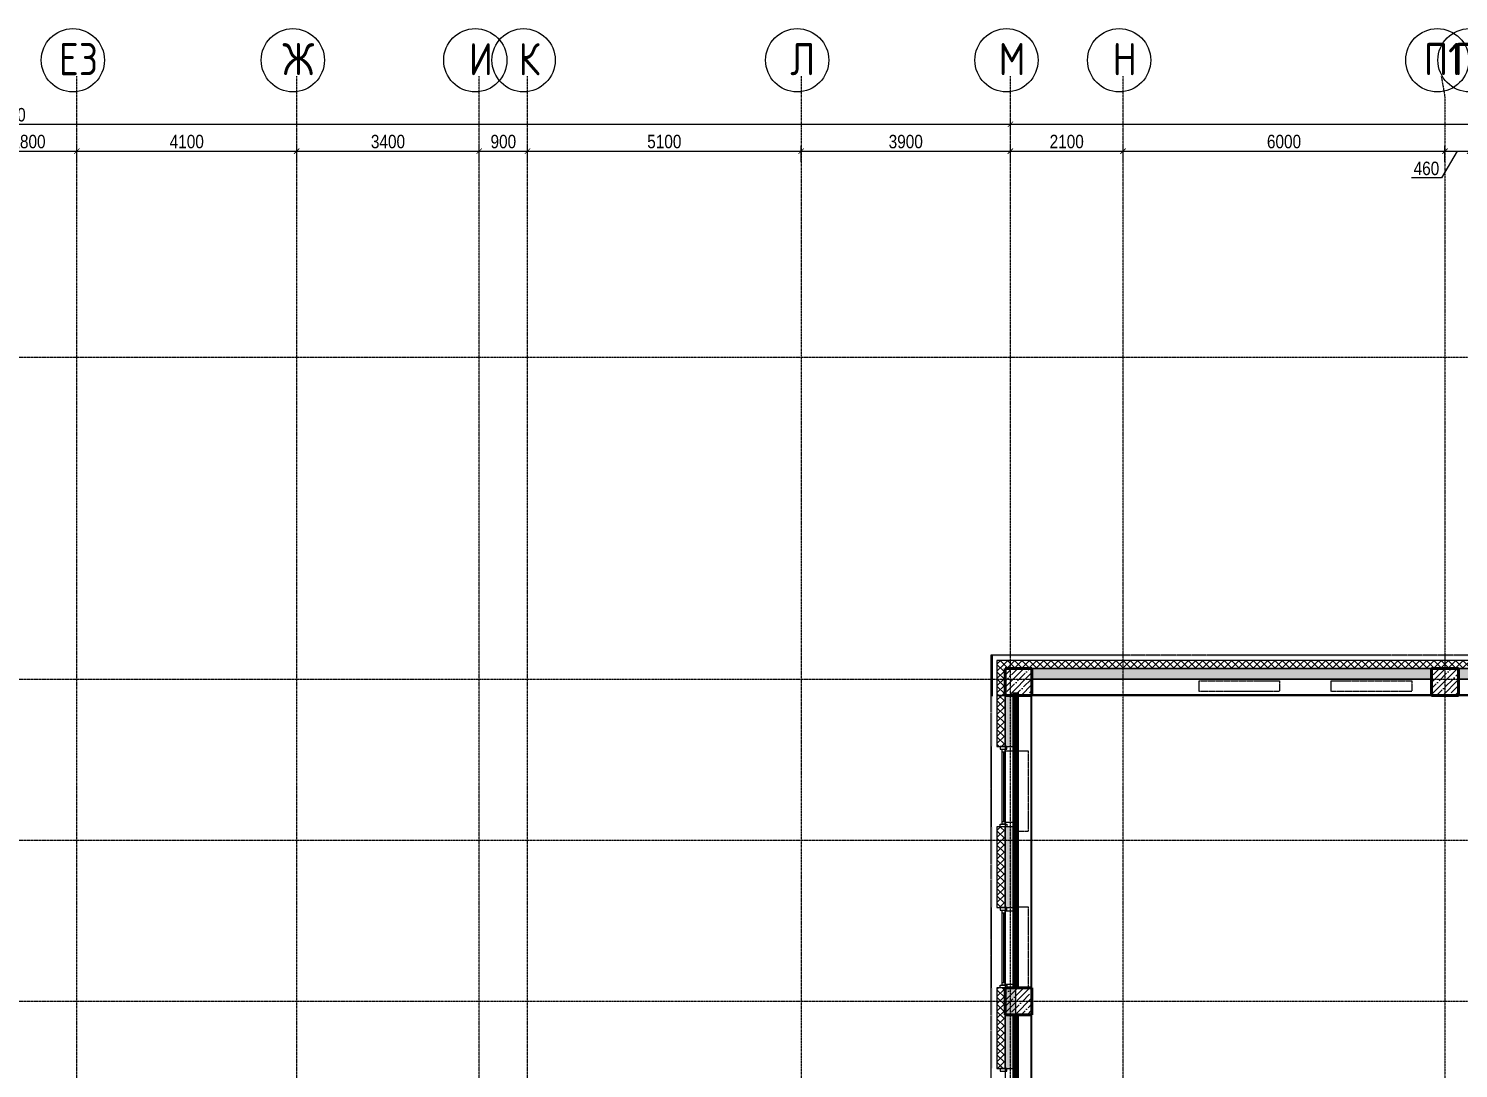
# Model space of a CAD drawing. Header units: millimetres. Extents: x -231292 to 573618, y -153144 to 564035.
# Drawn here: x 28085 to 54733, y 134680 to 154051 of the extents above; entities that cross this region are included whole.
import ezdxf
from ezdxf.enums import TextEntityAlignment as Align

# ---------------------------------------------------------------- set-up
doc = ezdxf.new("R2010")
doc.units = ezdxf.units.MM
for name, pattern in [('CENTER2', [28.575, 19.05, -3.175, 3.175, -3.175]), ('DASHED', [19.05, 12.7, -6.35]), ('HIDDEN2', [4.7625, 3.175, -1.5875])]:
    doc.linetypes.add(name, pattern=pattern)
doc.layers.get('0').update_dxf_attribs({"color": 250})
doc.layers.get('Defpoints').update_dxf_attribs({"color": 250})
for name, color, linetype, lineweight in [('11.4_11.5) Восст штроб. шпакл баз. 2 сл крс', 212, 'Continuous', 90), ('A-Wall_Материал_Газоблок_Контур', 250, 'Continuous', 0), ('АР_Колонны', 250, 'Continuous', 35), ('АР_Окна', 250, 'Continuous', 5), ('АР_Отопительные приборы', 250, 'HIDDEN2', 0), ('АР_Стены ЖБ', 250, 'Continuous', 35), ('АР_Стены ПЕНОблок', 250, 'Continuous', 20), ('АР_Утеплитель', 250, 'Continuous', 0), ('АР_Штриховка', 250, 'Continuous', 0), ('Зашивка радиаторов тип 5 (спорт желтый)', 250, 'Continuous', 0), ('КМ_Фахверки', 250, 'Continuous', 80), ('РД_Оси_100', 250, 'Continuous', 0), ('РД_Оси_размер', 250, 'Continuous', 0)]:
    doc.layers.add(name, color=color, linetype=linetype, lineweight=lineweight)
doc.layers.add('АР_Делит', color=250, linetype='Continuous', lineweight=0, plot=False)
doc.styles.add('style1', font='ARIALN.TTF')
doc.styles.add('ккк', font='isocpeur.ttf', dxfattribs={"width": 0.85, "oblique": 15})
doc.dimstyles.new('Dim100_ареал', dxfattribs={"dimscale": 100, "dimtxt": 2.5, "dimasz": 1, "dimexe": 1, "dimexo": 1, "dimgap": 0.5, "dimtad": 1, "dimzin": 12, "dimdsep": 46, "dimtxsty": 'style1', "dimblk": 'ARCHTICK', "dimcen": 1, "dimdle": 1, "dimclrd": 256, "dimclre": 256, "dimaunit": 1, "dimadec": 0, "dimazin": 3, "dimtfac": 1, "dimtmove": 1, "dimatfit": 3, "dimldrblk": 'OPEN30', "dimfxl": 2, "dimfxlon": 1, "dimtolj": 1, "dimtzin": 0, "dimlwd": 9, "dimlwe": 9, "dimarcsym": 0})
pattern_1 = [(45, (8883.4, 13229.69), (-112.2532, 112.2532), []), (45, (8995.66, 13229.69), (-112.2532, 112.2532), [198.4375, -39.6875, 0, -39.6875])]
pattern_2 = [(95, (8883.4, 13229.69), (140.09465, 117.55338), [19.05, -209.55]), (40, (8883.4, 13229.69), (-160.01845, 110.17673), [15.24, -167.64058]), (145.45144, (8895.08, 13239.48), (-19.9238, 227.7301), [16.19, -178.09024]), (91.1842, (8847.48, 13265.6), (221.41024, 161.9534), [28.575, -314.325]), (141.63556, (8865.93, 13279.1), (-7.0866, 342.82676), [24.285, -267.1356]), (36.18415, (8847.48, 13265.6), (-7.0866, 342.82676), [22.85997, -251.45973]), (66, (8874.42, 13274.59), (179.51998, 34.89515), [19.05, -209.55]), (11, (8874.42, 13274.59), (-86.53993, 173.9412), [15.24, -167.64]), (116.45145, (8889.38, 13277.5), (92.98005, 208.83634), [16.19, -178.08994]), (82.5, (8883.4, 13229.686), (-57.60547, 61.973414), [0, -165.608, 0, -170.18, 0, -168.275]), (52.5, (8883.4, 13229.69), (-23.58973, 118.087), [0, -97.028, 0, -161.798, 0, -64.135]), (12.5, (8843.35, 13189.634), (99.927863, 91.826196), [0, -63.5, 0, -198.12, 0, -262.89]), (2.5, (8825.39, 13171.67), (86.7639, 122.72239), [0, -82.55, 0, -131.572, 0, -186.69])]

# ---------------------------------------------------------------- blocks, each defined once
blk = doc.blocks.new('A-iden')
at = {"linetype": 'Continuous', "lineweight": 5}
blk.add_circle((-0.73, -4.06), 5.89, dxfattribs=at)
at = {"color": 0, "linetype": 'Continuous', "lineweight": 20, "style": 'ккк', "width": 0.85}
blk.add_attdef('ID', text='', height=6, dxfattribs=at).set_placement((0.31, -3.85), align=Align.MIDDLE_CENTER)
blk = doc.blocks.new('_ArchTick')
at = {"color": 0, "linetype": 'ByBlock', "const_width": 0.15}
blk.add_lwpolyline([(-0.5, -0.5), (0.5, 0.5)], dxfattribs=at)
blk = doc.blocks.new('*D1464')
at = {"layer": 'Defpoints', "color": 0, "transparency": 16777216}
for p in [(37500, 139039), (0, 137039), (37500, 137039)]:
    blk.add_point(p, dxfattribs=at)
at = {"layer": 'РД_Оси_размер', "lineweight": 9, "transparency": 16777216}
for p, q in [((0, 138839), (0, 139139)), ((37500, 138839), (37500, 139139)), ((-100, 139039), (37600, 139039))]:
    blk.add_line(p, q, dxfattribs=at)
at = {"layer": 'РД_Оси_размер', "lineweight": 9, "transparency": 16777216, "xscale": 100, "yscale": 100, "zscale": 100, "rotation": 180}
blk.add_blockref('_ArchTick', (0, 139039), dxfattribs=at)
at = {"layer": 'РД_Оси_размер', "lineweight": 9, "transparency": 16777216, "xscale": 100, "yscale": 100, "zscale": 100}
blk.add_blockref('_ArchTick', (37500, 139039), dxfattribs=at)
at = {"layer": 'РД_Оси_размер', "color": 0, "transparency": 16777216, "insert": (18750, 139216), "char_height": 250, "attachment_point": 5, "style": 'style1'}
blk.add_mtext('\\A1;37500', dxfattribs=at)
blk = doc.blocks.new('_Open30')
at = {"color": 0, "linetype": 'ByBlock', "lineweight": -2}
for p, q in [((-1, 0.27), (0, 0)), ((0, 0), (-1, -0.27)), ((0, 0), (-1, 0))]:
    blk.add_line(p, q, dxfattribs=at)
blk = doc.blocks.new('*D1465')
at = {"layer": 'Defpoints', "color": 0, "transparency": 16777216}
for p in [(73200, 139039), (37500, 137039), (73200, 137039)]:
    blk.add_point(p, dxfattribs=at)
at = {"layer": 'РД_Оси_размер', "lineweight": 9, "transparency": 16777216}
for p, q in [((37500, 138839), (37500, 139139)), ((73200, 138839), (73200, 139139)), ((37400, 139039), (73300, 139039))]:
    blk.add_line(p, q, dxfattribs=at)
at = {"layer": 'РД_Оси_размер', "lineweight": 9, "transparency": 16777216, "xscale": 100, "yscale": 100, "zscale": 100, "rotation": 180}
blk.add_blockref('_ArchTick', (37500, 139039), dxfattribs=at)
at = {"layer": 'РД_Оси_размер', "lineweight": 9, "transparency": 16777216, "xscale": 100, "yscale": 100, "zscale": 100}
blk.add_blockref('_ArchTick', (73200, 139039), dxfattribs=at)
at = {"layer": 'РД_Оси_размер', "color": 0, "transparency": 16777216, "insert": (55350, 139216), "char_height": 250, "attachment_point": 5, "style": 'style1'}
blk.add_mtext('\\A1;35700', dxfattribs=at)
blk = doc.blocks.new('*D1476')
at = {"layer": 'Defpoints', "color": 0, "transparency": 16777216}
for p in [(20100, 138539), (18300, 137039), (20100, 137039)]:
    blk.add_point(p, dxfattribs=at)
at = {"layer": 'РД_Оси_размер', "lineweight": 9, "transparency": 16777216}
for p, q in [((18300, 138339), (18300, 138639)), ((20100, 138339), (20100, 138639)), ((18200, 138539), (20200, 138539))]:
    blk.add_line(p, q, dxfattribs=at)
at = {"layer": 'РД_Оси_размер', "lineweight": 9, "transparency": 16777216, "xscale": 100, "yscale": 100, "zscale": 100, "rotation": 180}
blk.add_blockref('_ArchTick', (18300, 138539), dxfattribs=at)
at = {"layer": 'РД_Оси_размер', "lineweight": 9, "transparency": 16777216, "xscale": 100, "yscale": 100, "zscale": 100}
blk.add_blockref('_ArchTick', (20100, 138539), dxfattribs=at)
at = {"layer": 'РД_Оси_размер', "color": 0, "transparency": 16777216, "insert": (19200, 138716), "char_height": 250, "attachment_point": 5, "style": 'style1'}
blk.add_mtext('\\A1;1800', dxfattribs=at)
blk = doc.blocks.new('*D1477')
at = {"layer": 'Defpoints', "color": 0, "transparency": 16777216}
for p in [(24200, 138539), (20100, 137039), (24200, 137039)]:
    blk.add_point(p, dxfattribs=at)
at = {"layer": 'РД_Оси_размер', "lineweight": 9, "transparency": 16777216}
for p, q in [((20100, 138339), (20100, 138639)), ((24200, 138339), (24200, 138639)), ((20000, 138539), (24300, 138539))]:
    blk.add_line(p, q, dxfattribs=at)
at = {"layer": 'РД_Оси_размер', "lineweight": 9, "transparency": 16777216, "xscale": 100, "yscale": 100, "zscale": 100, "rotation": 180}
blk.add_blockref('_ArchTick', (20100, 138539), dxfattribs=at)
at = {"layer": 'РД_Оси_размер', "lineweight": 9, "transparency": 16777216, "xscale": 100, "yscale": 100, "zscale": 100}
blk.add_blockref('_ArchTick', (24200, 138539), dxfattribs=at)
at = {"layer": 'РД_Оси_размер', "color": 0, "transparency": 16777216, "insert": (22150, 138716), "char_height": 250, "attachment_point": 5, "style": 'style1'}
blk.add_mtext('\\A1;4100', dxfattribs=at)
blk = doc.blocks.new('*D1478')
at = {"layer": 'Defpoints', "color": 0, "transparency": 16777216}
for p in [(27600, 138539), (24200, 137039), (27600, 137039)]:
    blk.add_point(p, dxfattribs=at)
at = {"layer": 'РД_Оси_размер', "lineweight": 9, "transparency": 16777216}
for p, q in [((24200, 138339), (24200, 138639)), ((27600, 138339), (27600, 138639)), ((24100, 138539), (27700, 138539))]:
    blk.add_line(p, q, dxfattribs=at)
at = {"layer": 'РД_Оси_размер', "lineweight": 9, "transparency": 16777216, "xscale": 100, "yscale": 100, "zscale": 100, "rotation": 180}
blk.add_blockref('_ArchTick', (24200, 138539), dxfattribs=at)
at = {"layer": 'РД_Оси_размер', "lineweight": 9, "transparency": 16777216, "xscale": 100, "yscale": 100, "zscale": 100}
blk.add_blockref('_ArchTick', (27600, 138539), dxfattribs=at)
at = {"layer": 'РД_Оси_размер', "color": 0, "transparency": 16777216, "insert": (25900, 138716), "char_height": 250, "attachment_point": 5, "style": 'style1'}
blk.add_mtext('\\A1;3400', dxfattribs=at)
blk = doc.blocks.new('*D1479')
at = {"layer": 'Defpoints', "color": 0, "transparency": 16777216}
for p in [(28500, 138539), (27600, 137039), (28500, 137039)]:
    blk.add_point(p, dxfattribs=at)
at = {"layer": 'РД_Оси_размер', "lineweight": 9, "transparency": 16777216}
for p, q in [((27600, 138339), (27600, 138639)), ((28500, 138339), (28500, 138639)), ((27500, 138539), (28600, 138539))]:
    blk.add_line(p, q, dxfattribs=at)
at = {"layer": 'РД_Оси_размер', "lineweight": 9, "transparency": 16777216, "xscale": 100, "yscale": 100, "zscale": 100, "rotation": 180}
blk.add_blockref('_ArchTick', (27600, 138539), dxfattribs=at)
at = {"layer": 'РД_Оси_размер', "lineweight": 9, "transparency": 16777216, "xscale": 100, "yscale": 100, "zscale": 100}
blk.add_blockref('_ArchTick', (28500, 138539), dxfattribs=at)
at = {"layer": 'РД_Оси_размер', "color": 0, "transparency": 16777216, "insert": (28050, 138716), "char_height": 250, "attachment_point": 5, "style": 'style1'}
blk.add_mtext('\\A1;900', dxfattribs=at)
blk = doc.blocks.new('*D1480')
at = {"layer": 'Defpoints', "color": 0, "transparency": 16777216}
for p in [(33600, 138539), (28500, 137039), (33600, 137039)]:
    blk.add_point(p, dxfattribs=at)
at = {"layer": 'РД_Оси_размер', "lineweight": 9, "transparency": 16777216}
for p, q in [((28500, 138339), (28500, 138639)), ((33600, 138339), (33600, 138639)), ((28400, 138539), (33700, 138539))]:
    blk.add_line(p, q, dxfattribs=at)
at = {"layer": 'РД_Оси_размер', "lineweight": 9, "transparency": 16777216, "xscale": 100, "yscale": 100, "zscale": 100, "rotation": 180}
blk.add_blockref('_ArchTick', (28500, 138539), dxfattribs=at)
at = {"layer": 'РД_Оси_размер', "lineweight": 9, "transparency": 16777216, "xscale": 100, "yscale": 100, "zscale": 100}
blk.add_blockref('_ArchTick', (33600, 138539), dxfattribs=at)
at = {"layer": 'РД_Оси_размер', "color": 0, "transparency": 16777216, "insert": (31050, 138716), "char_height": 250, "attachment_point": 5, "style": 'style1'}
blk.add_mtext('\\A1;5100', dxfattribs=at)
blk = doc.blocks.new('*D1481')
at = {"layer": 'Defpoints', "color": 0, "transparency": 16777216}
for p in [(37500, 138539), (33600, 137039), (37500, 137039)]:
    blk.add_point(p, dxfattribs=at)
at = {"layer": 'РД_Оси_размер', "lineweight": 9, "transparency": 16777216}
for p, q in [((33600, 138339), (33600, 138639)), ((37500, 138339), (37500, 138639)), ((33500, 138539), (37600, 138539))]:
    blk.add_line(p, q, dxfattribs=at)
at = {"layer": 'РД_Оси_размер', "lineweight": 9, "transparency": 16777216, "xscale": 100, "yscale": 100, "zscale": 100, "rotation": 180}
blk.add_blockref('_ArchTick', (33600, 138539), dxfattribs=at)
at = {"layer": 'РД_Оси_размер', "lineweight": 9, "transparency": 16777216, "xscale": 100, "yscale": 100, "zscale": 100}
blk.add_blockref('_ArchTick', (37500, 138539), dxfattribs=at)
at = {"layer": 'РД_Оси_размер', "color": 0, "transparency": 16777216, "insert": (35550, 138716), "char_height": 250, "attachment_point": 5, "style": 'style1'}
blk.add_mtext('\\A1;3900', dxfattribs=at)
blk = doc.blocks.new('*D1482')
at = {"layer": 'Defpoints', "color": 0, "transparency": 16777216}
for p in [(39600, 138539), (37500, 137039), (39600, 137039)]:
    blk.add_point(p, dxfattribs=at)
at = {"layer": 'РД_Оси_размер', "lineweight": 9, "transparency": 16777216}
for p, q in [((37500, 138339), (37500, 138639)), ((39600, 138339), (39600, 138639)), ((37400, 138539), (39700, 138539))]:
    blk.add_line(p, q, dxfattribs=at)
at = {"layer": 'РД_Оси_размер', "lineweight": 9, "transparency": 16777216, "xscale": 100, "yscale": 100, "zscale": 100, "rotation": 180}
blk.add_blockref('_ArchTick', (37500, 138539), dxfattribs=at)
at = {"layer": 'РД_Оси_размер', "lineweight": 9, "transparency": 16777216, "xscale": 100, "yscale": 100, "zscale": 100}
blk.add_blockref('_ArchTick', (39600, 138539), dxfattribs=at)
at = {"layer": 'РД_Оси_размер', "color": 0, "transparency": 16777216, "insert": (38550, 138716), "char_height": 250, "attachment_point": 5, "style": 'style1'}
blk.add_mtext('\\A1;2100', dxfattribs=at)
blk = doc.blocks.new('*D1483')
at = {"layer": 'Defpoints', "color": 0, "transparency": 16777216}
for p in [(45600, 138539), (39600, 137039), (45600, 137039)]:
    blk.add_point(p, dxfattribs=at)
at = {"layer": 'РД_Оси_размер', "lineweight": 9, "transparency": 16777216}
for p, q in [((39600, 138339), (39600, 138639)), ((45600, 138339), (45600, 138639)), ((39500, 138539), (45700, 138539))]:
    blk.add_line(p, q, dxfattribs=at)
at = {"layer": 'РД_Оси_размер', "lineweight": 9, "transparency": 16777216, "xscale": 100, "yscale": 100, "zscale": 100, "rotation": 180}
blk.add_blockref('_ArchTick', (39600, 138539), dxfattribs=at)
at = {"layer": 'РД_Оси_размер', "lineweight": 9, "transparency": 16777216, "xscale": 100, "yscale": 100, "zscale": 100}
blk.add_blockref('_ArchTick', (45600, 138539), dxfattribs=at)
at = {"layer": 'РД_Оси_размер', "color": 0, "transparency": 16777216, "insert": (42600, 138716), "char_height": 250, "attachment_point": 5, "style": 'style1'}
blk.add_mtext('\\A1;6000', dxfattribs=at)
blk = doc.blocks.new('*D1484')
at = {"layer": 'Defpoints', "color": 0, "transparency": 16777216}
for p in [(46060, 138539), (45600, 137039), (46060, 137039)]:
    blk.add_point(p, dxfattribs=at)
at = {"layer": 'РД_Оси_размер', "lineweight": 9, "transparency": 16777216}
for p, q in [((45600, 138339), (45600, 138639)), ((46060, 138339), (46060, 138639)), ((45500, 138539), (46160, 138539)), ((45830, 138539), (45534, 138039)), ((45534, 138039), (44974, 138039))]:
    blk.add_line(p, q, dxfattribs=at)
at = {"layer": 'РД_Оси_размер', "lineweight": 9, "transparency": 16777216, "xscale": 100, "yscale": 100, "zscale": 100, "rotation": 180}
blk.add_blockref('_ArchTick', (45600, 138539), dxfattribs=at)
at = {"layer": 'РД_Оси_размер', "lineweight": 9, "transparency": 16777216, "xscale": 100, "yscale": 100, "zscale": 100}
blk.add_blockref('_ArchTick', (46060, 138539), dxfattribs=at)
at = {"layer": 'РД_Оси_размер', "color": 0, "transparency": 16777216, "insert": (45254, 138216), "char_height": 250, "attachment_point": 5, "style": 'style1'}
blk.add_mtext('\\A1;460', dxfattribs=at)
blk = doc.blocks.new('СОШ_2200_АР_ОСИ_М100_28.05.24')
at = {"layer": 'АР_Делит', "color": 5, "linetype": 'DASHED'}
blk.add_lwpolyline([(-355, 13145), (-355, 100855), (37145, 100855), (37145, 129155), (72745, 129155), (72745, 135155), (114955, 135155), (114955, -355)], dxfattribs=at)
at = {"layer": 'РД_Оси_100', "linetype": 'CENTER2'}
for p, q in [((20100, -6155), (20100, 139938.679)), ((24200, -6155), (24200, 139938.679)), ((27600, -6155), (27600, 139938.679)), ((37500, -6155), (37500, 139938.679)), ((39600, -6155), (39600, 139938.679)), ((-5954.958, 134700), (119910, 134700)), ((-5954.958, 128700), (119910, 128700)), ((-5954.958, 125700), (119910, 125700)), ((-5954.958, 122700), (119910, 122700))]:
    blk.add_line(p, q, dxfattribs=at)
for points in [[(28500, -6155), (28500, 139938.679)], [(33600, 139938.679), (33600, -6155)], [(45530, 139938.679), (45600, 139538.679), (45600, -6163.457)]]:
    blk.add_lwpolyline(points, dxfattribs=at)
at = {"layer": 'РД_Оси_100', "color": 0, "xscale": 100, "yscale": 100, "zscale": 100}
for p, values in [((20100, 140638.679), {'ID': 'Е3'}), ((24200, 140638.679), {'ID': 'Ж'}), ((27600, 140638.679), {'ID': 'И'}), ((28500, 140638.679), {'ID': 'К'}), ((33600, 140638.679), {'ID': 'Л'}), ((37500, 140638.679), {'ID': 'М'}), ((39600, 140638.679), {'ID': 'Н'})]:
    blk.add_blockref('A-iden', p, dxfattribs=at).add_auto_attribs(values)
at = {"layer": 'РД_Оси_100', "xscale": 100, "yscale": 100, "zscale": 100}
for p, values in [((45530, 140638.679), {'ID': 'П1'}), ((46130, 140638.679), {'ID': 'П2'})]:
    blk.add_blockref('A-iden', p, dxfattribs=at).add_auto_attribs(values)
at = {"layer": 'РД_Оси_размер'}
for base, p1, p2, picture, middle in [((37500, 139038.679), (0, 137038.679), (37500, 137038.679), '*D1464', (18750, 139216.322)), ((73200, 139038.679), (37500, 137038.679), (73200, 137038.679), '*D1465', (55350, 139216.322)), ((20100, 138538.679), (18300, 137038.679), (20100, 137038.679), '*D1476', (19200, 138716.322)), ((24200, 138538.679), (20100, 137038.679), (24200, 137038.679), '*D1477', (22150, 138716.322)), ((27600, 138538.679), (24200, 137038.679), (27600, 137038.679), '*D1478', (25900, 138716.322)), ((28500, 138538.679), (27600, 137038.679), (28500, 137038.679), '*D1479', (28050, 138716.322)), ((33600, 138538.679), (28500, 137038.679), (33600, 137038.679), '*D1480', (31050, 138716.322)), ((37500, 138538.679), (33600, 137038.679), (37500, 137038.679), '*D1481', (35550, 138716.322)), ((39600, 138538.679), (37500, 137038.679), (39600, 137038.679), '*D1482', (38550, 138716.322)), ((45600, 138538.679), (39600, 137038.679), (45600, 137038.679), '*D1483', (42600, 138716.322))]:
    dim = blk.add_linear_dim(base=base, p1=p1, p2=p2, dimstyle='Dim100_ареал', dxfattribs=at)
    dim.commit()
    dim.dimension.update_dxf_attribs({"geometry": picture, "text_midpoint": middle})
dim = blk.add_linear_dim(base=(46060, 138538.679), p1=(45600, 137038.679), p2=(46060, 137038.679), dimstyle='Dim100_ареал', dxfattribs=at)
dim.commit()
dim.dimension.update_dxf_attribs({"geometry": '*D1484', "text_midpoint": (45484.181, 138038.679), "dimtype": 160})

msp = doc.modelspace()

# ---------------------------------------------------------------- hatches: boundary and pattern name
at = {"layer": 'АР_Штриховка', "linetype": 'Continuous', "lineweight": 0}
h = msp.add_hatch(dxfattribs=at)
h.set_pattern_fill('_U', color=256, style=0, pattern_type=0)
h.set_pattern_definition([(360, (8883.4027, 13229.6861), (9e-11, 1), [])])
h.paths.add_polyline_path([(46028.403, 142384.686), (46053.403, 142359.686), (62233.4, 142359.686), (62233.4, 142384.686)], flags=0)
h.paths.add_polyline_path([(66033.403, 142384.686), (66033.403, 142359.686), (66483.402, 142359.686), (66483.402, 142384.686)], flags=0)
h = msp.add_hatch(dxfattribs=at)
h.set_pattern_fill('_U', color=256, style=0, pattern_type=0)
h.set_pattern_definition([(360, (8883.4027, 13229.6861), (-6e-17, 1), [])])
h.paths.add_polyline_path([(46028.403, 141629.686), (46053.403, 141629.686), (46053.403, 142359.686), (46028.403, 142384.686)], flags=0)
h = msp.add_hatch(dxfattribs=at)
h.set_pattern_fill('ANSI37', color=256, scale=30, style=0)
h.set_pattern_definition([(45, (8883.4, 13229.69), (-67.35192, 67.35192), []), (135, (8883.4, 13229.69), (-67.35192, -67.35192), [])])
h.paths.add_polyline_path([(46133.403, 142279.686), (46283.403, 142129.686), (62233.4, 142129.686), (62233.4, 142279.686)], flags=0)
h.paths.add_polyline_path([(66033.403, 142279.686), (66033.403, 142129.686), (66483.402, 142129.686), (66483.402, 142279.686)], flags=0)
h = msp.add_hatch(dxfattribs=at)
h.set_pattern_fill('ANSI37', color=256, scale=30, style=0)
h.set_pattern_definition([(45, (8883.4, 13229.69), (-67.35192, 67.35192), []), (135, (8883.4, 13229.69), (-67.35192, -67.35192), [])])
h.paths.add_polyline_path([(46133.403, 141629.686), (46283.403, 141629.686), (46283.403, 142129.686), (46133.403, 142279.686)], flags=0)
at = {"layer": 'АР_Штриховка', "linetype": 'Continuous', "lineweight": 5}
h = msp.add_hatch(dxfattribs=at)
h.set_pattern_fill('ANSI35', color=256, scale=25, style=0)
h.set_pattern_definition(pattern_1)
h.paths.add_polyline_path([(46283.403, 141629.686), (46783.403, 141629.686), (46783.403, 142129.686), (46283.403, 142129.686)], flags=0)
at = {"layer": 'АР_Штриховка', "linetype": 'Continuous', "lineweight": 0}
h = msp.add_hatch(dxfattribs=at)
h.set_pattern_fill('AR-CONC', color=256, angle=45, style=0)
h.set_pattern_definition(pattern_2)
h.paths.add_polyline_path([(46783.402, 142129.686), (46783.402, 141929.686), (54233.403, 141929.686), (54233.403, 142129.686)], flags=0)
at = {"layer": 'АР_Штриховка', "linetype": 'Continuous', "lineweight": 5}
h = msp.add_hatch(dxfattribs=at)
h.set_pattern_fill('ANSI35', color=256, scale=25, style=0)
h.set_pattern_definition(pattern_1)
h.paths.add_polyline_path([(54233.403, 141629.686), (54733.403, 141629.686), (54733.403, 142129.686), (54233.403, 142129.686)], flags=0)
at = {"layer": 'АР_Штриховка', "linetype": 'Continuous', "lineweight": 0}
h = msp.add_hatch(dxfattribs=at)
h.set_pattern_fill('AR-CONC', color=256, angle=45, style=0)
h.set_pattern_definition(pattern_2)
h.paths.add_polyline_path([(54733.403, 142129.686), (54733.403, 141929.686), (61783.402, 141929.686), (61783.402, 142129.686)], flags=0)
h = msp.add_hatch(dxfattribs=at)
h.set_pattern_fill('_U', color=256, style=0, pattern_type=0)
h.set_pattern_definition([(360, (8883.4027, 13229.6861), (-4e-17, 1), [])])
h.paths.add_polyline_path([(46028.403, 114279.686), (46053.403, 114279.686), (46053.403, 114429.686), (46028.403, 114429.686)], flags=0)
h.paths.add_polyline_path([(46028.403, 116829.686), (46053.403, 116829.686), (46053.403, 118179.686), (46028.403, 118179.686)], flags=0)
h.paths.add_polyline_path([(46028.403, 119679.686), (46053.403, 119679.686), (46053.403, 121179.686), (46028.403, 121179.686)], flags=0)
h.paths.add_polyline_path([(46028.403, 122679.686), (46053.403, 122679.686), (46053.403, 124179.686), (46028.403, 124179.686)], flags=0)
h.paths.add_polyline_path([(46028.403, 125679.686), (46053.403, 125679.686), (46053.403, 127179.686), (46028.403, 127179.686)], flags=0)
h.paths.add_polyline_path([(46028.403, 128679.686), (46053.403, 128679.686), (46053.403, 130179.686), (46028.403, 130179.686)], flags=0)
h.paths.add_polyline_path([(46028.403, 131679.686), (46053.403, 131679.686), (46053.403, 133179.686), (46028.403, 133179.686)], flags=0)
h.paths.add_polyline_path([(46028.403, 134679.686), (46053.403, 134679.686), (46053.403, 136179.686), (46028.403, 136179.686)], flags=0)
h.paths.add_polyline_path([(46028.403, 137679.686), (46053.403, 137679.686), (46053.403, 139179.686), (46028.403, 139179.686)], flags=0)
h.paths.add_polyline_path([(46028.403, 140679.686), (46053.403, 140679.686), (46053.403, 141629.686), (46028.403, 141629.686)], flags=0)
h = msp.add_hatch(dxfattribs=at)
h.set_pattern_fill('ANSI37', color=256, scale=30, style=0)
h.set_pattern_definition([(45, (8883.4, 13229.69), (-67.35192, 67.35192), []), (135, (8883.4, 13229.69), (-67.35192, -67.35192), [])])
h.paths.add_polyline_path([(46133.403, 114279.686), (46283.403, 114279.686), (46283.403, 114429.686), (46133.403, 114429.686)], flags=0)
h.paths.add_polyline_path([(46133.403, 116829.686), (46283.403, 116829.686), (46283.403, 118179.686), (46133.403, 118179.686)], flags=0)
h.paths.add_polyline_path([(46133.403, 119679.686), (46283.403, 119679.686), (46283.403, 121179.686), (46133.403, 121179.686)], flags=0)
h.paths.add_polyline_path([(46133.403, 122679.686), (46283.403, 122679.686), (46283.403, 124179.686), (46133.403, 124179.686)], flags=0)
h.paths.add_polyline_path([(46133.403, 125679.686), (46283.403, 125679.686), (46283.403, 127179.686), (46133.403, 127179.686)], flags=0)
h.paths.add_polyline_path([(46133.403, 128679.686), (46283.403, 128679.686), (46283.403, 130179.686), (46133.403, 130179.686)], flags=0)
h.paths.add_polyline_path([(46133.403, 131679.686), (46283.403, 131679.686), (46283.403, 133179.686), (46133.403, 133179.686)], flags=0)
h.paths.add_polyline_path([(46133.403, 134679.686), (46283.403, 134679.686), (46283.403, 136179.686), (46133.403, 136179.686)], flags=0)
h.paths.add_polyline_path([(46133.403, 137679.686), (46283.403, 137679.686), (46283.403, 139179.686), (46133.403, 139179.686)], flags=0)
h.paths.add_polyline_path([(46133.403, 140679.686), (46283.403, 140679.686), (46283.403, 141629.686), (46133.403, 141629.686)], flags=0)
h = msp.add_hatch(dxfattribs=at)
h.set_pattern_fill('AR-CONC', color=256, style=0)
h.set_pattern_definition([(50, (8883.4, 13229.69), (182.18467, -15.93909), [19.05, -209.55]), (355, (8883.4, 13229.69), (-35.24342, 191.05685), [15.24, -167.64058]), (100.45144, (8898.58, 13228.36), (146.94125, 175.11775), [16.19, -178.09024]), (46.1842, (8883.4, 13280.49), (271.07904, -42.04233), [28.575, -314.325]), (96.63556, (8906, 13276.98), (237.40413, 247.4261), [24.285, -267.1356]), (351.18415, (8883.4, 13280.5), (237.40413, 247.4261), [22.85997, -251.45973]), (21, (8908.8, 13267.79), (151.61439, -102.2652), [19.05, -209.55]), (326, (8908.8, 13267.79), (61.80203, 184.18797), [15.24, -167.64]), (71.45145, (8921.44, 13259.26), (213.41642, 81.92277), [16.19, -178.08994]), (37.5, (8883.4, 13229.686), (3.088603, 84.55504), [0, -165.608, 0, -170.18, 0, -168.275]), (7.5, (8883.4, 13229.69), (66.81966, 100.180575), [0, -97.028, 0, -161.798, 0, -64.135]), (327.5, (8826.76, 13229.686), (135.590595, -5.728744), [0, -63.5, 0, -198.12, 0, -262.89]), (317.5, (8801.36, 13229.69), (148.12918, 25.42649), [0, -82.55, 0, -131.572, 0, -186.69])])
h.paths.add_polyline_path([(46283.403, 114279.686), (46483.403, 114279.686), (46483.403, 114429.686), (46283.403, 114429.686)], flags=0)
h.paths.add_polyline_path([(46283.403, 116829.686), (46483.403, 116829.686), (46483.403, 118179.686), (46283.403, 118179.686)], flags=0)
h.paths.add_polyline_path([(46283.403, 119679.686), (46483.403, 119679.686), (46483.403, 121179.686), (46283.403, 121179.686)], flags=0)
h.paths.add_polyline_path([(46283.403, 122679.686), (46483.403, 122679.686), (46483.403, 124179.686), (46283.403, 124179.686)], flags=0)
h.paths.add_polyline_path([(46283.403, 125679.686), (46483.403, 125679.686), (46483.403, 127179.686), (46283.403, 127179.686)], flags=0)
h.paths.add_polyline_path([(46283.403, 128679.686), (46483.403, 128679.686), (46483.403, 130179.686), (46283.403, 130179.686)], flags=0)
h.paths.add_polyline_path([(46283.403, 131679.686), (46483.403, 131679.686), (46483.403, 133179.686), (46283.403, 133179.686)], flags=0)
h.paths.add_polyline_path([(46283.403, 134679.686), (46483.403, 134679.686), (46483.403, 136179.686), (46283.403, 136179.686)], flags=0)
h.paths.add_polyline_path([(46283.403, 137679.686), (46483.403, 137679.686), (46483.403, 139179.686), (46283.403, 139179.686)], flags=0)
h.paths.add_polyline_path([(46283.403, 140679.686), (46483.403, 140679.686), (46483.403, 141629.686), (46283.403, 141629.686)], flags=0)
at = {"layer": 'АР_Штриховка', "linetype": 'Continuous', "lineweight": 5}
h = msp.add_hatch(dxfattribs=at)
h.set_pattern_fill('ANSI35', color=256, scale=25, style=0)
h.set_pattern_definition(pattern_1)
h.paths.add_polyline_path([(46283.403, 135679.686), (46783.403, 135679.686), (46783.403, 136179.686), (46283.403, 136179.686)], flags=0)

# ---------------------------------------------------------------- linework, layer by layer
at = {"layer": '11.4_11.5) Восст штроб. шпакл баз. 2 сл крс'}
for points in [[(46483.494, 136179.686), (46483.494, 141679.686)], [(46483.494, 129579.688), (46483.403, 135679.686)]]:
    msp.add_lwpolyline(points, dxfattribs=at)
at = {"layer": 'A-Wall_Материал_Газоблок_Контур', "linetype": 'Continuous', "lineweight": 0}
for p, q in [((46028.403, 140679.686), (46028.403, 139179.686)), ((46483.403, 139179.686), (46483.403, 140679.686)), ((46028.403, 137679.686), (46028.403, 136179.686)), ((46483.403, 136179.686), (46483.403, 137679.686)), ((46483.403, 133179.686), (46483.403, 134679.686))]:
    msp.add_line(p, q, dxfattribs=at)
at = {"layer": 'АР_Колонны', "linetype": 'HIDDEN2', "lineweight": 25}
for p, q in [((46283.403, 142129.686), (46783.403, 142129.686)), ((46283.403, 141629.686), (46283.403, 142129.686)), ((46783.403, 142129.686), (46783.403, 141629.686)), ((54233.403, 142129.686), (54733.403, 142129.686)), ((54233.403, 141629.686), (54233.403, 142129.686)), ((54733.403, 142129.686), (54733.403, 141629.686)), ((46783.403, 141629.686), (46283.403, 141629.686)), ((54733.403, 141629.686), (54233.403, 141629.686)), ((46283.403, 136179.686), (46783.403, 136179.686)), ((46283.403, 135679.686), (46283.403, 136179.686)), ((46783.403, 136179.686), (46783.403, 135679.686)), ((46783.403, 135679.686), (46283.403, 135679.686))]:
    msp.add_line(p, q, dxfattribs=at)
at = {"layer": 'АР_Колонны', "linetype": 'Continuous', "lineweight": 35}
for p, q in [((46283.403, 142129.686), (46783.403, 142129.686)), ((46283.403, 141629.686), (46283.403, 142129.686)), ((46783.403, 141629.686), (46783.403, 142129.686)), ((54233.403, 142129.686), (54733.403, 142129.686)), ((54233.403, 141629.686), (54233.403, 142129.686)), ((54733.403, 141629.686), (54733.403, 142129.686)), ((46283.403, 141629.686), (46783.403, 141629.686)), ((54233.403, 141629.686), (54733.403, 141629.686)), ((46283.403, 136179.686), (46783.403, 136179.686)), ((46283.403, 135679.686), (46283.403, 136179.686)), ((46783.403, 135679.686), (46783.403, 136179.686)), ((46283.403, 135679.686), (46783.403, 135679.686))]:
    msp.add_line(p, q, dxfattribs=at)
at = {"layer": 'АР_Окна', "linetype": 'Continuous', "lineweight": 5}
for p, q in [((46028.403, 140679.686), (46028.403, 139179.686)), ((46230.903, 140579.686), (46280.903, 140579.686)), ((46255.903, 140579.686), (46255.903, 139279.686)), ((46483.403, 140679.686), (46483.403, 139179.686)), ((46230.903, 139279.686), (46280.903, 139279.686)), ((46028.403, 137679.686), (46028.403, 136179.686)), ((46230.903, 137579.686), (46280.903, 137579.686)), ((46255.903, 137579.686), (46255.903, 136279.686)), ((46483.403, 137679.686), (46483.403, 136179.686)), ((46230.903, 136279.686), (46280.903, 136279.686)), ((46483.403, 134679.686), (46483.403, 133179.686))]:
    msp.add_line(p, q, dxfattribs=at)
for points in [[(46315.903, 140629.686), (46315.903, 140679.686), (46195.903, 140679.686), (46195.903, 140629.686)], [(46230.903, 140629.686), (46280.903, 140629.686), (46280.903, 139229.686), (46230.903, 139229.686)], [(46315.903, 139229.686), (46315.903, 139179.686), (46195.903, 139179.686), (46195.903, 139229.686)], [(46315.903, 137629.686), (46315.903, 137679.686), (46195.903, 137679.686), (46195.903, 137629.686)], [(46230.903, 137629.686), (46280.903, 137629.686), (46280.903, 136229.686), (46230.903, 136229.686)], [(46315.903, 136229.686), (46315.903, 136179.686), (46195.903, 136179.686), (46195.903, 136229.686)], [(46315.903, 134629.686), (46315.903, 134679.686), (46195.903, 134679.686), (46195.903, 134629.686)]]:
    msp.add_lwpolyline(points, close=True, dxfattribs=at)
at = {"layer": 'АР_Отопительные приборы'}
for points in [[(49899.969, 141899.686), (51399.969, 141899.686), (51399.969, 141699.686), (49899.969, 141699.686)], [(52364.751, 141899.686), (53864.751, 141899.686), (53864.751, 141699.686), (52364.751, 141699.686)], [(46513.403, 140595.59), (46713.403, 140595.59), (46713.403, 139095.59), (46513.403, 139095.59)], [(46513.403, 137687.303), (46713.403, 137687.303), (46713.403, 136187.303), (46513.403, 136187.303)]]:
    msp.add_lwpolyline(points, close=True, dxfattribs=at)
at = {"layer": 'АР_Стены ЖБ', "linetype": 'Continuous', "lineweight": 40}
for p, q in [((46783.403, 142129.686), (46283.403, 142129.686)), ((46283.403, 142129.686), (46283.403, 141629.686)), ((46783.403, 141629.686), (46783.403, 142129.686)), ((54733.403, 142129.686), (54233.403, 142129.686)), ((54233.403, 142129.686), (54233.403, 141629.686)), ((54733.403, 141629.686), (54733.403, 142129.686)), ((46283.403, 141629.686), (46783.403, 141629.686)), ((54233.403, 141629.686), (54733.403, 141629.686)), ((46783.403, 136179.686), (46283.403, 136179.686)), ((46283.403, 136179.686), (46283.403, 135679.686)), ((46783.403, 135679.686), (46783.403, 136179.686)), ((46283.403, 135679.686), (46783.403, 135679.686))]:
    msp.add_line(p, q, dxfattribs=at)
at = {"layer": 'АР_Стены ПЕНОблок', "linetype": 'Continuous', "lineweight": 20}
for p, q in [((46783.402, 142129.686), (46783.402, 141929.686)), ((54233.403, 142129.686), (46783.402, 142129.686)), ((54233.403, 141929.686), (54233.403, 142129.686)), ((54733.403, 142129.686), (54733.403, 141929.686)), ((61783.402, 142129.686), (54733.403, 142129.686)), ((46783.402, 141929.686), (54233.403, 141929.686)), ((54733.403, 141929.686), (61783.402, 141929.686)), ((46483.403, 141629.686), (46283.403, 141629.686)), ((46283.403, 141629.686), (46283.403, 140679.686)), ((46483.403, 140679.686), (46483.403, 141629.686)), ((46283.403, 140679.686), (46483.403, 140679.686)), ((46483.403, 139179.686), (46283.403, 139179.686)), ((46283.403, 139179.686), (46283.403, 137679.686)), ((46483.403, 137679.686), (46483.403, 139179.686)), ((46283.403, 137679.686), (46483.403, 137679.686)), ((46483.403, 136179.686), (46283.403, 136179.686)), ((46283.403, 136179.686), (46283.403, 134679.686)), ((46483.403, 134679.686), (46483.403, 136179.686)), ((46283.403, 134679.686), (46483.403, 134679.686))]:
    msp.add_line(p, q, dxfattribs=at)
at = {"layer": 'АР_Утеплитель', "linetype": 'Continuous', "lineweight": 0}
for p, q in [((62233.4, 142279.686), (46133.403, 142279.686)), ((46133.403, 142279.686), (46133.403, 141629.686)), ((46283.403, 142129.686), (62233.4, 142129.686)), ((46283.403, 141629.686), (46283.403, 142129.686)), ((46283.403, 141629.686), (46133.403, 141629.686)), ((46133.403, 141629.686), (46133.403, 140679.686)), ((46133.403, 141629.686), (46283.403, 141629.686)), ((46283.403, 140679.686), (46283.403, 141629.686)), ((46133.403, 140679.686), (46283.403, 140679.686)), ((46283.403, 139179.686), (46133.403, 139179.686)), ((46133.403, 139179.686), (46133.403, 137679.686)), ((46283.403, 137679.686), (46283.403, 139179.686)), ((46133.403, 137679.686), (46283.403, 137679.686)), ((46283.403, 136179.686), (46133.403, 136179.686)), ((46133.403, 136179.686), (46133.403, 134679.686)), ((46283.403, 134679.686), (46283.403, 136179.686)), ((46133.403, 134679.686), (46283.403, 134679.686))]:
    msp.add_line(p, q, dxfattribs=at)
at = {"layer": 'Зашивка радиаторов тип 5 (спорт желтый)', "linetype": 'Continuous', "lineweight": 0}
for p, q in [((54233.401, 141929.686), (46783.401, 141929.64)), ((46783.403, 141629.64), (46783.401, 141929.64)), ((54233.403, 141629.686), (54233.401, 141929.686)), ((54733.403, 141629.686), (54733.405, 141929.686)), ((61683.198, 141929.64), (54733.405, 141929.686)), ((46483.403, 141629.685), (46783.403, 141629.688)), ((46483.403, 141629.685), (46483.449, 136179.684)), ((46770.949, 136179.686), (46770.903, 141629.688)), ((46770.903, 141629.688), (46770.949, 136179.686)), ((46783.403, 141642.14), (54233.403, 141642.186)), ((54233.403, 141642.186), (46783.403, 141642.14)), ((46783.449, 136179.686), (46783.403, 141629.688)), ((46783.403, 141629.64), (54233.403, 141629.686)), ((54733.403, 141642.186), (61683.198, 141642.14)), ((61683.198, 141642.14), (54733.403, 141642.186)), ((54733.403, 141629.686), (61683.198, 141629.64)), ((46483.449, 136179.684), (46783.449, 136179.686)), ((46483.403, 135679.688), (46783.449, 135679.686)), ((46483.403, 135679.688), (46483.403, 129579.688)), ((46770.903, 129579.686), (46770.949, 135679.686)), ((46770.949, 135679.686), (46770.903, 129579.686)), ((46783.403, 129579.686), (46783.449, 135679.686))]:
    msp.add_line(p, q, dxfattribs=at)
at = {"layer": 'КМ_Фахверки', "lineweight": 5}
msp.add_lwpolyline([(79583.403, 81804.686), (103283.403, 81804.103), (103283.403, 13129.686), (123583.403, 13129.686), (123583.371, 148129.686), (81883.406, 148129.686), (81883.406, 142129.686), (46283.403, 142129.686), (46283.403, 113829.686), (8783.403, 113829.686), (8783.403, 26629.686), (36583.403, 26629.686), (36583.403, 39729.686), (29083.403, 39729.686), (29083.403, 81804.686), (54383.403, 81804.686), (54383.403, 13129.686), (92083.403, 13129.686), (92083.403, 26829.686), (74683.402, 26829.694), (74683.401, 81804.686), (79584.99, 81804.686)], dxfattribs=at)
at = {"layer": 'КМ_Фахверки', "lineweight": 20}
for points in [[(46483.403, 140589.686), (46283.403, 140589.686), (46283.403, 139269.686), (46483.403, 139269.686)], [(46483.403, 137609.686), (46283.403, 137609.686), (46283.403, 136249.686), (46483.403, 136249.686)]]:
    msp.add_lwpolyline(points, close=True, dxfattribs=at)

# ---------------------------------------------------------------- block references
at = {"layer": 'РД_Оси_100'}
msp.add_blockref('СОШ_2200_АР_ОСИ_М100_28.05.24', (8883.403, 13229.686), dxfattribs=at)

doc.saveas('drawing.dxf')
